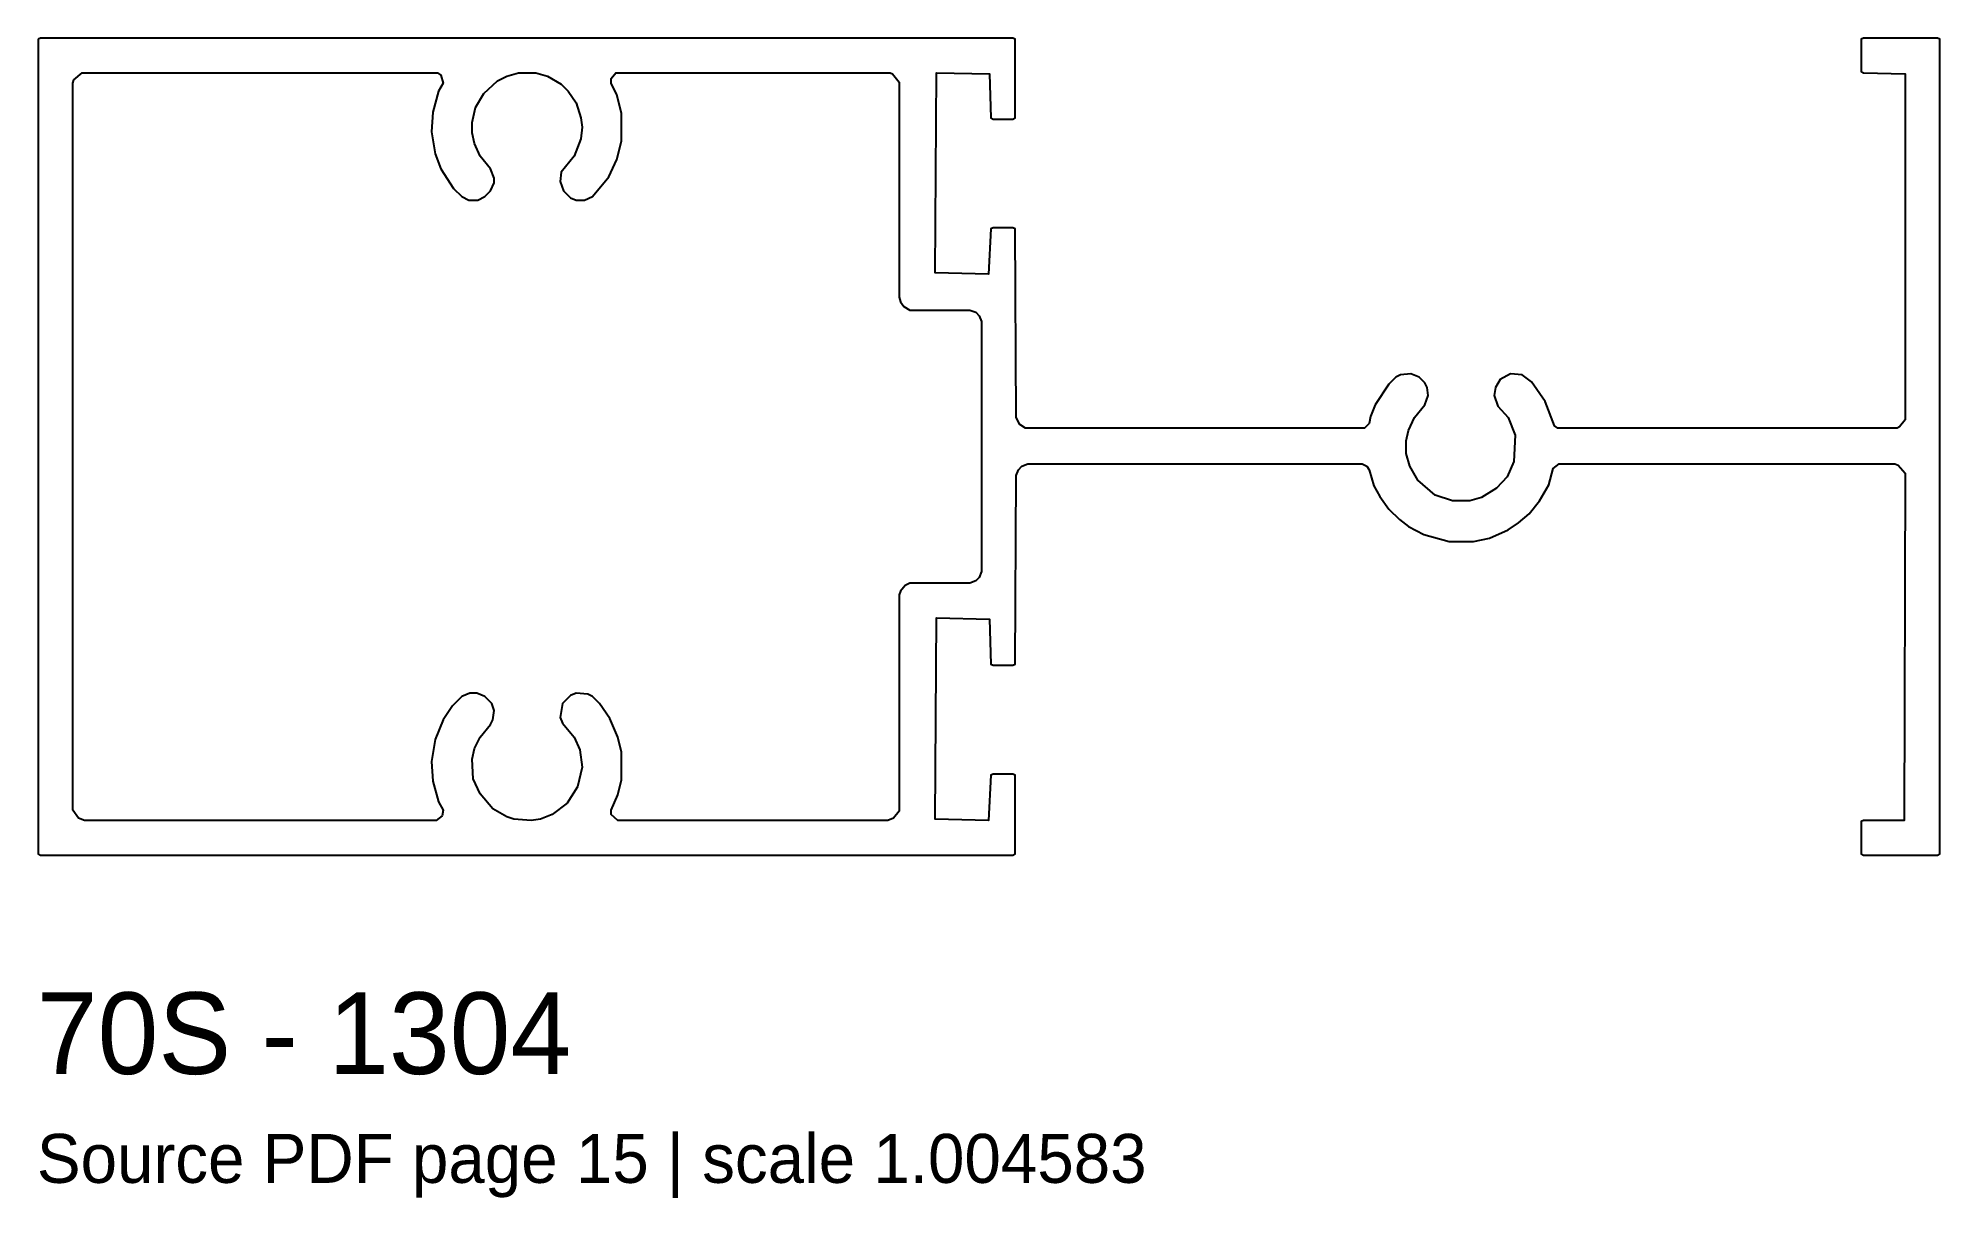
# Model space of a CAD drawing. Header units: millimetres. Extents: x 0 to 69.9, y -12.6 to 30.1.
import ezdxf

# ---------------------------------------------------------------- set-up
doc = ezdxf.new("R2010")
doc.units = ezdxf.units.MM
doc.layers.add('INFO', color=7, linetype='Continuous')
doc.layers.add('PROFILE', color=7, linetype='Continuous')

msp = doc.modelspace()

# ---------------------------------------------------------------- linework, layer by layer
at = {"layer": 'PROFILE'}
for points in [[(0.043, 30.024), (0.043, 0.085), (0.128, 0.043), (35.851, 0.043), (35.936, 0.085), (35.936, 2.977), (35.851, 3.019), (35.128, 3.019), (35.043, 2.977), (34.957, 1.318), (33.001, 1.361), (33.044, 8.761), (35, 8.718), (35.043, 7.06), (35.128, 7.017), (35.851, 7.017), (35.936, 7.06), (35.978, 13.991), (36.063, 14.204), (36.191, 14.332), (36.403, 14.417), (48.694, 14.417), (48.864, 14.332), (48.949, 14.204), (49.119, 13.609), (49.332, 13.226), (49.672, 12.758), (50.055, 12.375), (50.395, 12.12), (50.948, 11.823), (51.883, 11.567), (52.776, 11.567), (53.372, 11.695), (54.052, 11.993), (54.435, 12.248), (54.818, 12.588), (55.2, 13.056), (55.541, 13.651), (55.711, 14.247), (55.923, 14.417), (68.256, 14.417), (68.384, 14.374), (68.639, 14.077), (68.597, 1.318), (67.108, 1.318), (67.023, 1.276), (67.023, 0.085), (67.108, 0.043), (69.83, 0.043), (69.915, 0.085), (69.915, 30.024), (69.83, 30.067), (67.108, 30.067), (67.023, 30.024), (67.023, 28.834), (67.108, 28.791), (68.639, 28.748), (68.639, 16.033), (68.426, 15.778), (68.341, 15.735), (55.881, 15.735), (55.753, 15.82), (55.413, 16.713), (54.903, 17.436), (54.563, 17.691), (54.137, 17.734), (53.755, 17.521), (53.584, 17.224), (53.542, 16.926), (53.67, 16.543), (54.052, 16.118), (54.307, 15.48), (54.265, 14.502), (54.01, 13.949), (53.627, 13.524), (53.074, 13.183), (52.649, 13.056), (52.011, 13.056), (51.373, 13.269), (50.735, 13.821), (50.437, 14.332), (50.31, 14.8), (50.31, 15.267), (50.395, 15.65), (50.608, 16.118), (50.99, 16.586), (51.118, 16.926), (51.075, 17.224), (50.99, 17.394), (50.778, 17.606), (50.48, 17.734), (50.097, 17.691), (49.927, 17.606), (49.672, 17.351), (49.162, 16.586), (48.991, 16.16), (48.949, 15.905), (48.779, 15.735), (36.318, 15.735), (36.106, 15.863), (35.978, 16.118), (35.936, 23.05), (35.851, 23.092), (35.128, 23.092), (35.043, 23.05), (34.957, 21.391), (33.001, 21.434), (33.044, 28.791), (35, 28.748), (35.043, 27.132), (35.128, 27.09), (35.851, 27.09), (35.936, 27.132), (35.936, 30.024), (35.851, 30.067), (0.128, 30.067)], [(1.361, 28.536), (1.659, 28.791), (14.714, 28.791), (14.842, 28.706), (14.927, 28.408), (14.757, 28.111), (14.544, 27.345), (14.502, 26.622), (14.629, 25.814), (14.842, 25.261), (15.31, 24.538), (15.608, 24.241), (15.863, 24.113), (16.203, 24.113), (16.458, 24.241), (16.671, 24.453), (16.798, 24.751), (16.798, 24.921), (16.671, 25.261), (16.288, 25.729), (16.075, 26.197), (15.99, 26.58), (15.99, 26.962), (16.118, 27.515), (16.416, 28.026), (16.926, 28.493), (17.266, 28.663), (17.691, 28.791), (18.329, 28.791), (18.755, 28.663), (19.265, 28.366), (19.52, 28.111), (19.818, 27.685), (19.988, 27.132), (20.03, 26.792), (19.988, 26.367), (19.733, 25.729), (19.265, 25.134), (19.222, 24.793), (19.35, 24.453), (19.605, 24.198), (19.818, 24.113), (20.115, 24.113), (20.413, 24.241), (21.009, 24.964), (21.306, 25.601), (21.476, 26.282), (21.476, 27.303), (21.306, 27.983), (21.094, 28.408), (21.094, 28.578), (21.264, 28.791), (31.343, 28.791), (31.428, 28.748), (31.683, 28.451), (31.683, 20.541), (31.725, 20.371), (31.853, 20.2), (32.066, 20.073), (34.277, 20.073), (34.49, 19.988), (34.617, 19.86), (34.702, 19.648), (34.702, 10.462), (34.617, 10.249), (34.49, 10.122), (34.277, 10.036), (32.066, 10.036), (31.896, 9.951), (31.725, 9.739), (31.683, 9.611), (31.683, 1.659), (31.47, 1.403), (31.258, 1.318), (21.349, 1.318), (21.094, 1.531), (21.094, 1.701), (21.349, 2.254), (21.476, 2.807), (21.476, 3.827), (21.349, 4.38), (21.051, 5.061), (20.668, 5.614), (20.413, 5.869), (20.243, 5.954), (19.818, 5.996), (19.605, 5.911), (19.307, 5.614), (19.222, 5.103), (19.307, 4.891), (19.733, 4.38), (19.945, 3.913), (20.03, 3.275), (19.86, 2.552), (19.478, 1.956), (18.925, 1.531), (18.499, 1.361), (18.159, 1.318), (17.521, 1.361), (17.266, 1.446), (16.756, 1.744), (16.288, 2.296), (16.033, 2.849), (15.99, 3.572), (16.075, 3.955), (16.288, 4.38), (16.671, 4.848), (16.756, 5.018), (16.798, 5.358), (16.713, 5.614), (16.458, 5.869), (16.16, 5.996), (15.905, 5.996), (15.608, 5.869), (15.267, 5.529), (14.927, 5.018), (14.629, 4.295), (14.502, 3.487), (14.544, 2.764), (14.757, 1.999), (14.927, 1.701), (14.885, 1.488), (14.672, 1.318), (1.744, 1.318), (1.531, 1.403), (1.318, 1.701), (1.318, 28.408)]]:
    msp.add_lwpolyline(points, close=True, dxfattribs=at)

# ---------------------------------------------------------------- texts
at = {"layer": 'INFO'}
for s, height, p in [('70S - 1304', 3, (0, -8)), ('Source PDF page 15 | scale 1.004583', 1.8, (0, -12))]:
    msp.add_text(s, height=height, dxfattribs=at).set_placement(p)

doc.saveas('drawing.dxf')
